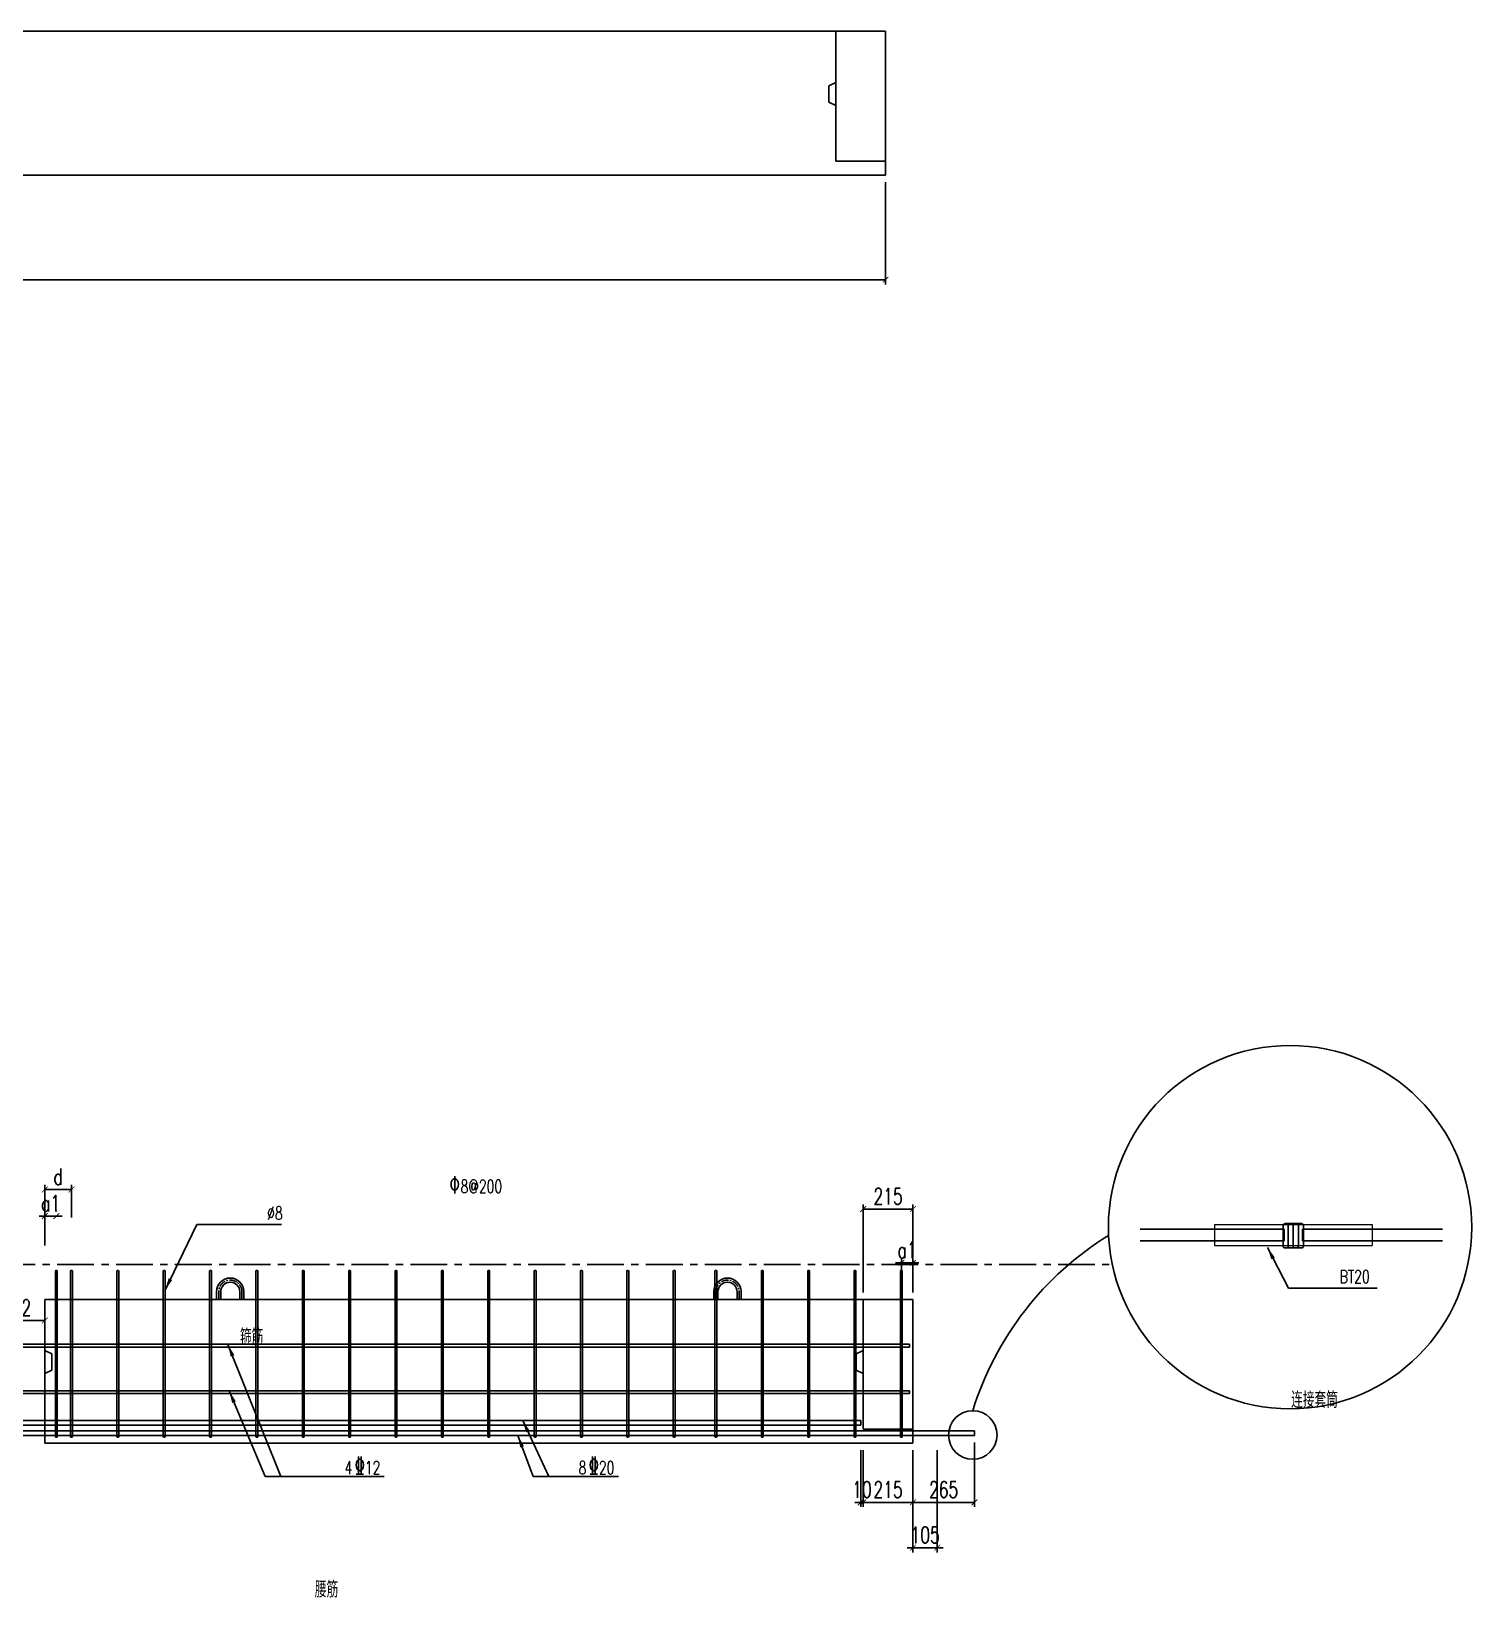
# Model space of a CAD drawing. Header units: inches. Extents: x 280713 to 330889, y 163288 to 177285.
# Drawn here: x 288033 to 294247, y 163625 to 170381 of the extents above; entities that cross this region are included whole.
import ezdxf
from ezdxf.enums import TextEntityAlignment as Align

# ---------------------------------------------------------------- set-up
doc = ezdxf.new("R2010")
doc.units = ezdxf.units.IN
doc.linetypes.add('CENTER', pattern=[50.8, 31.75, -6.35, 6.35, -6.35])
for name, color, linetype in [('PC梁箍筋', 3, 'Continuous'), ('PC梁钢筋', 6, 'Continuous'), ('尺寸', 7, 'Continuous'), ('文字', 7, 'Continuous'), ('轴线', 1, 'CENTER'), ('金属件U', 163, 'Continuous'), ('预制构件', 30, 'Continuous')]:
    doc.layers.add(name, color=color, linetype=linetype)
doc.layers.add('套管', color=4, linetype='Continuous', lineweight=9)
doc.styles.add('中文标注', font='standard.shx', dxfattribs={"bigfont": 'gbcbig.shx'})
doc.styles.add('副本柱标注', font='simplex.shx', dxfattribs={"width": 0.7, "bigfont": 'gbcbig.shx'})
doc.styles.add('尺寸123', font='simplex1.shx', dxfattribs={"width": 0.7, "height": 70, "bigfont": 'gbcbig.shx'})
doc.styles.add('尺寸用', font='', dxfattribs={"width": 0.7, "height": 40})
doc.styles.add('钢筋符号', font='tssdeng.shx', dxfattribs={"width": 0.7, "height": 75})
doc.styles.get('尺寸用').set_extended_font_data('SimSun')
doc.dimstyles.new('S-10', dxfattribs={"dimscale": 10, "dimtxt": 3.5, "dimasz": 2.5, "dimexe": 2, "dimexo": 3, "dimgap": 2, "dimtad": 1, "dimdec": 1, "dimdsep": 46, "dimtxsty": '尺寸用', "dimblk": 'ARCHTICK', "dimcen": 1.75, "dimaunit": 1, "dimadec": 0, "dimazin": 0, "dimtfac": 1, "dimtdec": 1, "dimtix": 1, "dimtmove": 2, "dimatfit": 3, "dimfxl": 1, "dimarcsym": 0})
doc.dimstyles.new('S-30', dxfattribs={"dimscale": 30, "dimtxt": 3.5, "dimasz": 1, "dimexe": 1, "dimexo": 3, "dimtad": 1, "dimdec": 1, "dimdsep": 46, "dimtxsty": '尺寸用', "dimblk": 'ARCHTICK', "dimcen": 1.75, "dimaunit": 1, "dimadec": 1, "dimazin": 0, "dimtfac": 1, "dimtdec": 1, "dimtix": 1, "dimtmove": 2, "dimatfit": 3, "dimfxl": 1, "dimarcsym": 0})
doc.dimstyles.new('副本 S-10', dxfattribs={"dimscale": 10, "dimtxt": 3.5, "dimasz": 2.5, "dimexe": 2, "dimexo": 3, "dimgap": -2, "dimtad": 1, "dimdec": 1, "dimdsep": 46, "dimtxsty": '尺寸用', "dimblk": 'ARCHTICK', "dimcen": 1.75, "dimaunit": 1, "dimadec": 0, "dimazin": 0, "dimtfac": 1, "dimtdec": 1, "dimtix": 1, "dimtmove": 2, "dimatfit": 3, "dimfxl": 1, "dimarcsym": 0})

# ---------------------------------------------------------------- blocks, each defined once
blk = doc.blocks.new('_ArchTick')
at = {"color": 0, "linetype": 'ByBlock', "const_width": 0.15}
blk.add_lwpolyline([(-0.5, -0.5), (0.5, 0.5)], dxfattribs=at)
blk = doc.blocks.new('*D716')
at = {"layer": 'Defpoints', "color": 0, "transparency": 16777216}
for p in [(284088.5, 169760.6), (291718.5, 169760.6), (291718.5, 169309.4)]:
    blk.add_point(p, dxfattribs=at)
at = {"layer": '尺寸', "color": 0, "lineweight": -2, "transparency": 16777216}
for p, q in [((284088.5, 169730.6), (284088.5, 169289.4)), ((291718.5, 169730.6), (291718.5, 169289.4)), ((287942.2, 169439.4), (287864.9, 169439.4)), ((287864.9, 169439.4), (287864.9, 169329.4)), ((287942.2, 169329.4), (287942.2, 169439.4)), ((284088.5, 169309.4), (291718.5, 169309.4)), ((287864.9, 169329.4), (287942.2, 169329.4))]:
    blk.add_line(p, q, dxfattribs=at)
at = {"layer": '尺寸', "color": 0, "lineweight": -2, "transparency": 16777216, "xscale": 25, "yscale": 25, "zscale": 25, "rotation": 180}
blk.add_blockref('_ArchTick', (284088.5, 169309.4), dxfattribs=at)
at = {"layer": '尺寸', "color": 0, "lineweight": -2, "transparency": 16777216, "xscale": 25, "yscale": 25, "zscale": 25}
blk.add_blockref('_ArchTick', (291718.5, 169309.4), dxfattribs=at)
at = {"layer": '尺寸', "color": 0, "transparency": 16777216, "insert": (287903.5, 169384.4), "char_height": 70, "attachment_point": 5, "style": '副本柱标注'}
blk.add_mtext('A', dxfattribs=at)
blk = doc.blocks.new('*D891')
at = {"layer": 'Defpoints', "color": 0, "transparency": 16777216}
for p in [(291621.6, 164291.8), (291836.6, 164291.8), (291836.6, 164036.3)]:
    blk.add_point(p, dxfattribs=at)
at = {"layer": '尺寸', "color": 0, "lineweight": -2, "transparency": 16777216}
for p, q in [((291621.6, 164261.8), (291621.6, 164016.3)), ((291836.6, 164261.8), (291836.6, 164016.3)), ((291621.6, 164036.3), (291836.6, 164036.3))]:
    blk.add_line(p, q, dxfattribs=at)
at = {"layer": '尺寸', "color": 0, "lineweight": -2, "transparency": 16777216, "xscale": 25, "yscale": 25, "zscale": 25, "rotation": 180}
blk.add_blockref('_ArchTick', (291621.6, 164036.3), dxfattribs=at)
at = {"layer": '尺寸', "color": 0, "lineweight": -2, "transparency": 16777216, "xscale": 25, "yscale": 25, "zscale": 25}
blk.add_blockref('_ArchTick', (291836.6, 164036.3), dxfattribs=at)
at = {"layer": '尺寸', "color": 0, "transparency": 16777216, "insert": (291729.1, 164091.3), "char_height": 70, "attachment_point": 5, "style": '尺寸123'}
blk.add_mtext('215', dxfattribs=at)
blk = doc.blocks.new('*D896')
at = {"layer": 'Defpoints', "color": 0, "transparency": 16777216}
for p in [(287891.6, 164820.5), (287891.6, 164711.8), (288091.6, 164711.8)]:
    blk.add_point(p, dxfattribs=at)
at = {"layer": '尺寸', "color": 0, "lineweight": -2, "transparency": 16777216}
for p, q in [((287891.6, 164741.8), (287891.6, 164840.5)), ((288091.6, 164741.8), (288091.6, 164840.5)), ((288091.6, 164820.5), (287891.6, 164820.5))]:
    blk.add_line(p, q, dxfattribs=at)
at = {"layer": '尺寸', "color": 0, "lineweight": -2, "transparency": 16777216, "xscale": 25, "yscale": 25, "zscale": 25, "rotation": 180}
blk.add_blockref('_ArchTick', (287891.6, 164820.5), dxfattribs=at)
at = {"layer": '尺寸', "color": 0, "lineweight": -2, "transparency": 16777216, "xscale": 25, "yscale": 25, "zscale": 25}
blk.add_blockref('_ArchTick', (288091.6, 164820.5), dxfattribs=at)
at = {"layer": '尺寸', "color": 0, "transparency": 16777216, "insert": (287991.6, 164875.5), "char_height": 70, "attachment_point": 5, "style": '尺寸123'}
blk.add_mtext('b2', dxfattribs=at)
blk = doc.blocks.new('*D897')
at = {"layer": 'Defpoints', "color": 0, "transparency": 16777216}
for p in [(291836.6, 165301.2), (291621.6, 164911.8), (291836.6, 164911.8)]:
    blk.add_point(p, dxfattribs=at)
at = {"layer": '尺寸', "color": 0, "lineweight": -2, "transparency": 16777216}
for p, q in [((291621.6, 164941.8), (291621.6, 165321.2)), ((291836.6, 164941.8), (291836.6, 165321.2)), ((291621.6, 165301.2), (291836.6, 165301.2))]:
    blk.add_line(p, q, dxfattribs=at)
at = {"layer": '尺寸', "color": 0, "lineweight": -2, "transparency": 16777216, "xscale": 25, "yscale": 25, "zscale": 25, "rotation": 180}
blk.add_blockref('_ArchTick', (291621.6, 165301.2), dxfattribs=at)
at = {"layer": '尺寸', "color": 0, "lineweight": -2, "transparency": 16777216, "xscale": 25, "yscale": 25, "zscale": 25}
blk.add_blockref('_ArchTick', (291836.6, 165301.2), dxfattribs=at)
at = {"layer": '尺寸', "color": 0, "transparency": 16777216, "insert": (291729.1, 165356.2), "char_height": 70, "attachment_point": 5, "style": '尺寸123'}
blk.add_mtext('215', dxfattribs=at)
blk = doc.blocks.new('*D898')
at = {"layer": 'Defpoints', "color": 0, "transparency": 16777216}
for p in [(291611.6, 164291.8), (291621.6, 164291.8), (291621.6, 164036.3)]:
    blk.add_point(p, dxfattribs=at)
at = {"layer": '尺寸', "color": 0, "lineweight": -2, "transparency": 16777216}
for p, q in [((291611.6, 164261.8), (291611.6, 164016.3)), ((291621.6, 164261.8), (291621.6, 164016.3)), ((291611.6, 164036.3), (291586.6, 164036.3)), ((291611.6, 164036.3), (291621.6, 164036.3)), ((291621.6, 164036.3), (291646.6, 164036.3))]:
    blk.add_line(p, q, dxfattribs=at)
at = {"layer": '尺寸', "color": 0, "lineweight": -2, "transparency": 16777216, "xscale": 25, "yscale": 25, "zscale": 25}
blk.add_blockref('_ArchTick', (291611.6, 164036.3), dxfattribs=at)
at = {"layer": '尺寸', "color": 0, "lineweight": -2, "transparency": 16777216, "xscale": 25, "yscale": 25, "zscale": 25, "rotation": 180}
blk.add_blockref('_ArchTick', (291621.6, 164036.3), dxfattribs=at)
at = {"layer": '尺寸', "color": 0, "transparency": 16777216, "insert": (291616.6, 164091.3), "char_height": 70, "attachment_point": 5, "style": '尺寸123'}
blk.add_mtext('10', dxfattribs=at)
blk = doc.blocks.new('*D899')
at = {"layer": 'Defpoints', "color": 0, "transparency": 16777216}
for p in [(291836.6, 164291.8), (292101.6, 164324.8), (292101.6, 164036.3)]:
    blk.add_point(p, dxfattribs=at)
at = {"layer": '尺寸', "color": 0, "lineweight": -2, "transparency": 16777216}
for p, q in [((292101.6, 164294.8), (292101.6, 164016.3)), ((291836.6, 164261.8), (291836.6, 164016.3)), ((291836.6, 164036.3), (292101.6, 164036.3))]:
    blk.add_line(p, q, dxfattribs=at)
at = {"layer": '尺寸', "color": 0, "lineweight": -2, "transparency": 16777216, "xscale": 25, "yscale": 25, "zscale": 25, "rotation": 180}
blk.add_blockref('_ArchTick', (291836.6, 164036.3), dxfattribs=at)
at = {"layer": '尺寸', "color": 0, "lineweight": -2, "transparency": 16777216, "xscale": 25, "yscale": 25, "zscale": 25}
blk.add_blockref('_ArchTick', (292101.6, 164036.3), dxfattribs=at)
at = {"layer": '尺寸', "color": 0, "transparency": 16777216, "insert": (291969.1, 164091.3), "char_height": 70, "attachment_point": 5, "style": '尺寸123'}
blk.add_mtext('265', dxfattribs=at)
blk = doc.blocks.new('A$C5BBB44EC')
at = {"layer": '轴线'}
for p, q in [((9, 33), (9, 0)), ((109, 33), (109, 0))]:
    blk.add_line(p, q, dxfattribs=at)
blk.add_arc((59, 33), 50, 0, 180, dxfattribs=at)
at = {"layer": '金属件U'}
for points in [[(0, 0), (0, 33, -1), (118, 33), (118, 0)], [(100, 0), (100, 33, 1), (18, 33), (18, 0)]]:
    blk.add_lwpolyline(points, format="xyb", dxfattribs=at)
blk = doc.blocks.new('*D933')
at = {"layer": 'Defpoints', "color": 0, "transparency": 16777216}
for p in [(291836.6, 164291.8), (291941.6, 164291.8), (291941.6, 163840.6)]:
    blk.add_point(p, dxfattribs=at)
at = {"layer": '尺寸', "color": 0, "lineweight": -2, "transparency": 16777216}
for p, q in [((291836.6, 164261.8), (291836.6, 163820.6)), ((291941.6, 164261.8), (291941.6, 163820.6)), ((291836.6, 163840.6), (291811.6, 163840.6)), ((291836.6, 163840.6), (291941.6, 163840.6)), ((291941.6, 163840.6), (291966.6, 163840.6))]:
    blk.add_line(p, q, dxfattribs=at)
at = {"layer": '尺寸', "color": 0, "lineweight": -2, "transparency": 16777216, "xscale": 25, "yscale": 25, "zscale": 25}
blk.add_blockref('_ArchTick', (291836.6, 163840.6), dxfattribs=at)
at = {"layer": '尺寸', "color": 0, "lineweight": -2, "transparency": 16777216, "xscale": 25, "yscale": 25, "zscale": 25, "rotation": 180}
blk.add_blockref('_ArchTick', (291941.6, 163840.6), dxfattribs=at)
at = {"layer": '尺寸', "color": 0, "transparency": 16777216, "insert": (291889.1, 163895.6), "char_height": 70, "attachment_point": 5, "style": '尺寸123'}
blk.add_mtext('105', dxfattribs=at)
blk = doc.blocks.new('*D1026')
at = {"layer": 'Defpoints', "color": 0, "transparency": 16777216}
for p in [(288206.6, 165385.7), (288091.6, 165263.4), (288206.6, 165234.4)]:
    blk.add_point(p, dxfattribs=at)
at = {"layer": '尺寸', "color": 0, "lineweight": -2, "transparency": 16777216}
for p, q in [((288091.6, 165293.4), (288091.6, 165405.7)), ((288091.6, 165385.7), (288206.6, 165385.7)), ((288206.6, 165264.4), (288206.6, 165405.7))]:
    blk.add_line(p, q, dxfattribs=at)
at = {"layer": '尺寸', "color": 0, "lineweight": -2, "transparency": 16777216, "xscale": 25, "yscale": 25, "zscale": 25, "rotation": 180}
blk.add_blockref('_ArchTick', (288091.6, 165385.7), dxfattribs=at)
at = {"layer": '尺寸', "color": 0, "lineweight": -2, "transparency": 16777216, "xscale": 25, "yscale": 25, "zscale": 25}
blk.add_blockref('_ArchTick', (288206.6, 165385.7), dxfattribs=at)
at = {"layer": '尺寸', "color": 0, "transparency": 16777216, "insert": (288149.1, 165440.7), "char_height": 70, "attachment_point": 5, "style": '尺寸123'}
blk.add_mtext('d', dxfattribs=at)
blk = doc.blocks.new('*D1027')
at = {"layer": 'Defpoints', "color": 0, "transparency": 16777216}
for p in [(288141.6, 165271), (288141.6, 165263.4), (288091.6, 165113.4)]:
    blk.add_point(p, dxfattribs=at)
at = {"layer": '尺寸', "color": 0, "lineweight": -2, "transparency": 16777216}
for p, q in [((288091.6, 165271), (288066.6, 165271)), ((288091.6, 165143.4), (288091.6, 165291)), ((288091.6, 165271), (288141.6, 165271)), ((288141.6, 165293.4), (288141.6, 165291)), ((288141.6, 165271), (288166.6, 165271))]:
    blk.add_line(p, q, dxfattribs=at)
at = {"layer": '尺寸', "color": 0, "lineweight": -2, "transparency": 16777216, "xscale": 25, "yscale": 25, "zscale": 25}
blk.add_blockref('_ArchTick', (288091.6, 165271), dxfattribs=at)
at = {"layer": '尺寸', "color": 0, "lineweight": -2, "transparency": 16777216, "xscale": 25, "yscale": 25, "zscale": 25, "rotation": 180}
blk.add_blockref('_ArchTick', (288141.6, 165271), dxfattribs=at)
at = {"layer": '尺寸', "color": 0, "transparency": 16777216, "insert": (288116.6, 165326), "char_height": 70, "attachment_point": 5, "style": '尺寸123'}
blk.add_mtext('a1', dxfattribs=at)
blk = doc.blocks.new('*D1028')
at = {"layer": 'Defpoints', "color": 0, "transparency": 16777216}
for p in [(291836.6, 165069.4), (291836.6, 165061.8), (291786.6, 164911.8)]:
    blk.add_point(p, dxfattribs=at)
at = {"layer": '尺寸', "color": 0, "lineweight": -2, "transparency": 16777216}
for p, q in [((291786.6, 165069.4), (291761.6, 165069.4)), ((291786.6, 164941.8), (291786.6, 165089.4)), ((291786.6, 165069.4), (291836.6, 165069.4)), ((291836.6, 165091.8), (291836.6, 165089.4)), ((291836.6, 165069.4), (291861.6, 165069.4))]:
    blk.add_line(p, q, dxfattribs=at)
at = {"layer": '尺寸', "color": 0, "lineweight": -2, "transparency": 16777216, "xscale": 25, "yscale": 25, "zscale": 25}
blk.add_blockref('_ArchTick', (291786.6, 165069.4), dxfattribs=at)
at = {"layer": '尺寸', "color": 0, "lineweight": -2, "transparency": 16777216, "xscale": 25, "yscale": 25, "zscale": 25, "rotation": 180}
blk.add_blockref('_ArchTick', (291836.6, 165069.4), dxfattribs=at)
at = {"layer": '尺寸', "color": 0, "transparency": 16777216, "insert": (291811.6, 165124.4), "char_height": 70, "attachment_point": 5, "style": '尺寸123'}
blk.add_mtext('a1', dxfattribs=at)

msp = doc.modelspace()

# ---------------------------------------------------------------- linework, layer by layer
for centre, radius in [((293463.37, 165223.3), 783.51), ((292094.79, 164326.67), 104.76)]:
    msp.add_circle(centre, radius)
msp.add_arc((293388.7, 164033.71), 1353.65, 121.536299, 162.913509)
at = {"layer": 'PC梁箍筋'}
for p, q in [((288137.57, 164320.84), (288137.57, 165032.84)), ((288145.57, 164320.84), (288145.57, 165032.84)), ((288202.57, 164320.84), (288202.57, 165032.84)), ((288210.57, 164320.84), (288210.57, 165032.84)), ((288402.57, 164320.84), (288402.57, 165032.84)), ((288410.57, 164320.84), (288410.57, 165032.84)), ((288602.57, 164320.84), (288602.57, 165032.84)), ((288610.57, 164320.84), (288610.57, 165032.84)), ((288802.57, 164320.84), (288802.57, 165032.84)), ((288810.57, 164320.84), (288810.57, 165032.84)), ((289002.57, 164320.84), (289002.57, 165032.84)), ((289010.57, 164320.84), (289010.57, 165032.84)), ((289202.57, 164320.84), (289202.57, 165032.84)), ((289210.57, 164320.84), (289210.57, 165032.84)), ((289402.57, 164320.84), (289402.57, 165032.84)), ((289410.57, 164320.84), (289410.57, 165032.84)), ((289602.57, 164320.84), (289602.57, 165032.84)), ((289610.57, 164320.84), (289610.57, 165032.84)), ((289802.57, 164320.84), (289802.57, 165032.84)), ((289810.57, 164320.84), (289810.57, 165032.84)), ((290002.57, 164320.84), (290002.57, 165032.84)), ((290010.57, 164320.84), (290010.57, 165032.84)), ((290202.57, 164320.84), (290202.57, 165032.84)), ((290210.57, 164320.84), (290210.57, 165032.84)), ((290402.57, 164320.84), (290402.57, 165032.84)), ((290410.57, 164320.84), (290410.57, 165032.84)), ((290602.57, 164320.84), (290602.57, 165032.84)), ((290610.57, 164320.84), (290610.57, 165032.84)), ((290802.57, 164320.84), (290802.57, 165032.84)), ((290810.57, 164320.84), (290810.57, 165032.84)), ((290982.57, 164320.84), (290982.57, 165032.84)), ((290990.57, 164320.84), (290990.57, 165032.84)), ((291182.57, 164320.84), (291182.57, 165032.84)), ((291190.57, 164320.84), (291190.57, 165032.84)), ((291382.57, 164320.84), (291382.57, 165032.84)), ((291390.57, 164320.84), (291390.57, 165032.84)), ((291582.57, 164320.84), (291582.57, 165032.84)), ((291590.57, 164320.84), (291590.57, 165032.84)), ((291782.57, 164320.84), (291782.57, 165032.84)), ((291790.57, 164320.84), (291790.57, 165032.84))]:
    msp.add_line(p, q, dxfattribs=at)
for centre, start, end in [((288141.57, 165032.84), 0, 180), ((288206.57, 165032.84), 0, 180), ((288406.57, 165032.84), 0, 180), ((288606.57, 165032.84), 0, 180), ((288806.57, 165032.84), 0, 180), ((289006.57, 165032.84), 0, 180), ((289206.57, 165032.84), 0, 180), ((289406.57, 165032.84), 0, 180), ((289606.57, 165032.84), 0, 180), ((289806.57, 165032.84), 0, 180), ((290006.57, 165032.84), 0, 180), ((290206.57, 165032.84), 0, 180), ((290406.57, 165032.84), 0, 180), ((290606.57, 165032.84), 0, 180), ((290806.57, 165032.84), 0, 180), ((290986.57, 165032.84), 0, 180), ((291186.57, 165032.84), 0, 180), ((291386.57, 165032.84), 0, 180), ((291586.57, 165032.84), 0, 180), ((291786.57, 165032.84), 0, 180), ((288141.57, 164320.84), 180, 0), ((288206.57, 164320.84), 180, 0), ((288406.57, 164320.84), 180, 0), ((288606.57, 164320.84), 180, 0), ((288806.57, 164320.84), 180, 0), ((289006.57, 164320.84), 180, 0), ((289206.57, 164320.84), 180, 0), ((289406.57, 164320.84), 180, 0), ((289606.57, 164320.84), 180, 0), ((289806.57, 164320.84), 180, 0), ((290006.57, 164320.84), 180, 0), ((290206.57, 164320.84), 180, 0), ((290406.57, 164320.84), 180, 0), ((290606.57, 164320.84), 180, 0), ((290806.57, 164320.84), 180, 0), ((290986.57, 164320.84), 180, 0), ((291186.57, 164320.84), 180, 0), ((291386.57, 164320.84), 180, 0), ((291586.57, 164320.84), 180, 0), ((291786.57, 164320.84), 180, 0)]:
    msp.add_arc(centre, 4, start, end, dxfattribs=at)
at = {"layer": 'PC梁钢筋'}
for p, q in [((293438.75, 165237.87), (293436.52, 165236.73)), ((293441.22, 165238.26), (293438.75, 165237.87)), ((293441.22, 165238.26), (293463.34, 165238.26)), ((293460.75, 165237.87), (293458.52, 165236.73)), ((293463.22, 165238.26), (293460.75, 165237.87)), ((293463.22, 165238.26), (293469.22, 165238.26)), ((293469.22, 165238.26), (293485.22, 165238.26)), ((293477.22, 165238.26), (293477.22, 165134.26)), ((293485.11, 165238.26), (293513.22, 165238.26)), ((293491.22, 165238.26), (293485.22, 165238.26)), ((293491.22, 165238.26), (293493.69, 165237.87)), ((293493.69, 165237.87), (293495.92, 165236.73)), ((293515.69, 165237.87), (293513.22, 165238.26)), ((293517.92, 165236.73), (293515.69, 165237.87)), ((293437.26, 165214.14, 0), (292817.26, 165214.14, 0)), ((293433.61, 165232.73), (293433.22, 165230.26)), ((293433.22, 165230.26), (293433.22, 165142.26)), ((293434.75, 165234.96), (293433.61, 165232.73)), ((293436.52, 165236.73), (293434.75, 165234.96)), ((293437.26, 165164.14, 0), (293437.26, 165214.14, 0)), ((293455.61, 165232.73), (293455.22, 165230.26)), ((293455.22, 165230.26), (293455.22, 165142.26)), ((293456.75, 165234.96), (293455.61, 165232.73)), ((293458.52, 165236.73), (293456.75, 165234.96)), ((293495.92, 165236.73), (293497.69, 165234.96)), ((293497.69, 165234.96), (293498.83, 165232.73)), ((293498.83, 165232.61), (293499.22, 165230.14)), ((293499.22, 165230.14), (293499.22, 165142.26)), ((293517.18, 165164.14, 0), (293517.18, 165214.14, 0)), ((293517.18, 165214.14, 0), (294121.26, 165214.14, 0)), ((293519.69, 165234.96), (293517.92, 165236.73)), ((293520.83, 165232.73), (293519.69, 165234.96)), ((293521.22, 165230.26), (293520.83, 165232.73)), ((293521.22, 165142.26), (293521.22, 165230.26)), ((292817.26, 165164.14, 0), (293437.26, 165164.14, 0)), ((293433.22, 165142.26), (293433.61, 165139.79)), ((293433.61, 165139.79), (293434.75, 165137.56)), ((293434.75, 165137.56), (293436.52, 165135.79)), ((293436.52, 165135.79), (293438.75, 165134.65)), ((293438.75, 165134.65), (293441.22, 165134.26)), ((293441.22, 165134.26), (293463.34, 165134.26)), ((293455.22, 165142.26), (293455.61, 165139.79)), ((293455.61, 165139.79), (293456.75, 165137.56)), ((293456.75, 165137.56), (293458.52, 165135.79)), ((293458.52, 165135.79), (293460.75, 165134.65)), ((293460.75, 165134.65), (293463.22, 165134.26)), ((293463.22, 165134.26), (293469.22, 165134.26)), ((293469.22, 165134.26), (293485.22, 165134.26)), ((293485.11, 165134.26), (293513.22, 165134.26)), ((293491.22, 165134.26), (293485.22, 165134.26)), ((293493.69, 165134.65), (293491.22, 165134.26)), ((293495.92, 165135.79), (293493.69, 165134.65)), ((293497.69, 165137.56), (293495.92, 165135.79)), ((293498.83, 165139.79), (293497.69, 165137.56)), ((293499.22, 165142.26), (293498.83, 165139.79)), ((293513.22, 165134.26), (293515.69, 165134.65)), ((293515.69, 165134.65), (293517.92, 165135.79)), ((294121.26, 165164.14, 0), (293517.18, 165164.14, 0)), ((293517.92, 165135.79), (293519.69, 165137.56)), ((293519.69, 165137.56), (293520.83, 165139.79)), ((293520.83, 165139.79), (293521.22, 165142.26)), ((287891.57, 164717.84), (291821.57, 164717.84)), ((291821.57, 164705.84), (287891.57, 164705.84)), ((291821.57, 164717.84), (291821.57, 164705.84)), ((287891.57, 164517.84), (291821.57, 164517.84)), ((291821.57, 164505.84), (287891.57, 164505.84)), ((291821.57, 164517.84), (291821.57, 164505.84)), ((287391.57, 164389.84), (288091.57, 164389.84)), ((287391.57, 164369.84), (288091.57, 164369.84)), ((291611.57, 164389.84), (288091.57, 164389.84)), ((288091.57, 164369.84), (291611.57, 164369.84)), ((291611.57, 164389.84), (291611.57, 164369.84)), ((287391.57, 164344.84), (288091.57, 164344.84)), ((287391.57, 164324.84), (288091.57, 164324.84)), ((292101.57, 164344.84), (288091.57, 164344.84)), ((288091.57, 164324.84), (292101.57, 164324.84)), ((292101.57, 164324.84), (292101.57, 164344.84))]:
    msp.add_line(p, q, dxfattribs=at)
at = {"layer": '套管'}
for p, q in [((293137.22, 165234.14), (293817.22, 165234.14)), ((293137.22, 165234.14), (293137.22, 165144.14)), ((293817.22, 165234.14), (293817.22, 165144.14)), ((293137.22, 165144.14), (293817.22, 165144.14))]:
    msp.add_line(p, q, dxfattribs=at)
at = {"layer": '轴线', "ltscale": 5}
msp.add_line((280778.95, 165061.84), (292683.41, 165061.84), dxfattribs=at)
at = {"layer": '预制构件'}
for p, q in [((291718.53, 170380.63), (287973.53, 170380.63)), ((291503.53, 169820.63), (291503.53, 170380.63)), ((291718.53, 169760.63), (291718.53, 170380.63)), ((291503.53, 170160.63), (291473.53, 170145.63)), ((291473.53, 170075.63), (291473.53, 170145.63)), ((291503.53, 170060.63), (291473.53, 170075.63)), ((291718.53, 169820.63), (291503.53, 169820.63)), ((287973.53, 169760.63), (291718.53, 169760.63)), ((288091.57, 164911.84), (288091.57, 164291.84)), ((291836.57, 164911.84), (288091.57, 164911.84)), ((291621.57, 164351.84), (291621.57, 164911.84)), ((291836.57, 164291.84), (291836.57, 164911.84)), ((288091.57, 164691.84), (288121.57, 164676.84)), ((288121.57, 164606.84), (288121.57, 164676.84)), ((291621.57, 164691.84), (291591.57, 164676.84)), ((291591.57, 164606.84), (291591.57, 164676.84)), ((288091.57, 164591.84), (288121.57, 164606.84)), ((291621.57, 164591.84), (291591.57, 164606.84)), ((288091.57, 164291.84), (291836.57, 164291.84)), ((291836.57, 164351.84), (291621.57, 164351.84))]:
    msp.add_line(p, q, dxfattribs=at)

# ---------------------------------------------------------------- block references
at = {"layer": '尺寸'}
msp.add_blockref('A$C5BBB44EC', (288832.57, 164911.84), dxfattribs=at)
at = {"layer": '尺寸', "xscale": -1}
msp.add_blockref('A$C5BBB44EC', (291095.57, 164911.84), dxfattribs=at)

# ---------------------------------------------------------------- texts
at = {"layer": '文字', "width": 0.7}
for s, height, style, p in [('\x82', 75, '钢筋符号', (289859.69, 165405.81)), ('\x84', 75, '钢筋符号', (289450.18, 164195.98)), ('\x84', 75, '钢筋符号', (290459.93, 164195.98)), ('4  12', 56, '尺寸123', (289461.77, 164185.58, 0)), ('8  20', 56, '尺寸123', (290471.52, 164185.58, 0))]:
    msp.add_text(s, height=height, dxfattribs=dict(at, style=style)).set_placement(p, align=Align.MIDDLE_CENTER)
at = {"layer": '文字', "style": '尺寸123', "width": 0.7}
msp.add_text('8@200', height=56, dxfattribs=at).set_placement((289974.82, 165398.86, 0), align=Align.MIDDLE)
for s, p in [('%%C8', (289050.68, 165255.91, 0)), ('BT20', (293677.62, 164981.78, 0))]:
    msp.add_text(s, height=56, dxfattribs=at).set_placement(p)
at = {"layer": '文字', "style": '中文标注'}
for s, p in [('箍筋', (288933.23, 164692.99)), ('连接套筒', (293468.04, 164421.87))]:
    msp.add_text(s, height=70, dxfattribs=at).set_placement(p, align=Align.BOTTOM_LEFT)
msp.add_text('腰筋', height=70, dxfattribs=at).set_placement((289357.4, 163604.63), align=Align.BOTTOM_RIGHT)

# ---------------------------------------------------------------- dimensions: what is measured, and where the dimension line sits
at = {"layer": '尺寸', "color": 1}
dim = msp.add_linear_dim(base=(291718.53, 169309.38), p1=(284088.53, 169760.63), p2=(291718.53, 169760.63), text='A', dimstyle='副本 S-10', override={"dimtxt": 7, "dimtxsty": '副本柱标注'}, dxfattribs=at)
dim.commit()
dim.dimension.update_dxf_attribs({"geometry": '*D716', "text_midpoint": (287903.53, 169384.38)})
at = {"layer": '尺寸'}
for base, p1, p2, text, picture, middle in [((288206.57, 165385.66), (288091.57, 165263.43), (288206.57, 165234.43), 'd', '*D1026', (288149.07, 165440.66)), ((288141.57, 165270.96), (288091.57, 165113.43), (288141.57, 165263.43), 'a1', '*D1027', (288116.57, 165325.96)), ((291836.57, 165069.36), (291786.57, 164911.84), (291836.57, 165061.84), 'a1', '*D1028', (291811.57, 165124.36)), ((287891.57, 164820.54), (288091.57, 164711.77), (287891.57, 164711.77), 'b2', '*D896', (287991.57, 164875.54))]:
    dim = msp.add_linear_dim(base=base, p1=p1, p2=p2, angle=180, text=text, dimstyle='S-10', override={"dimtxt": 7, "dimtxsty": '尺寸123'}, dxfattribs=at)
    dim.commit()
    dim.dimension.update_dxf_attribs({"geometry": picture, "text_midpoint": middle})
for base, p1, p2, picture, middle in [((291836.57, 165301.23), (291621.57, 164911.84), (291836.57, 164911.84), '*D897', (291729.07, 165356.23)), ((291621.57, 164036.29), (291611.57, 164291.84), (291621.57, 164291.84), '*D898', (291616.57, 164091.29)), ((291836.57, 164036.29), (291621.57, 164291.84), (291836.57, 164291.84), '*D891', (291729.07, 164091.29)), ((291941.57, 163840.59), (291836.57, 164291.84), (291941.57, 164291.84), '*D933', (291889.07, 163895.59)), ((292101.57, 164036.29), (291836.57, 164291.84), (292101.57, 164324.84), '*D899', (291969.07, 164091.29))]:
    dim = msp.add_linear_dim(base=base, p1=p1, p2=p2, dimstyle='S-10', override={"dimtxt": 7, "dimtxsty": '尺寸123'}, dxfattribs=at)
    dim.commit()
    dim.dimension.update_dxf_attribs({"geometry": picture, "text_midpoint": middle})

# ---------------------------------------------------------------- leaders
at = {"layer": '文字'}
for points in [[(288610.44, 164951.5), (288747.02, 165234.29), (289112.9, 165234.29)], [(293366.34, 165135.14), (293456.09, 164960.18), (293838.79, 164960.18)], [(288881.64, 164716.87), (289110.26, 164147.56), (289555.26, 164147.56)], [(288887.34, 164516.87), (289041.8, 164147.56), (289499.26, 164147.56)], [(290152.97, 164389.84), (290266.52, 164147.56), (290565.88, 164147.56)], [(290132.52, 164324.84), (290198.05, 164147.56), (290565.88, 164147.56)]]:
    msp.add_leader(points, dimstyle='S-30', override={"dimasz": 1.75, "dimtad": 0}, dxfattribs=at)

doc.saveas('drawing.dxf')
